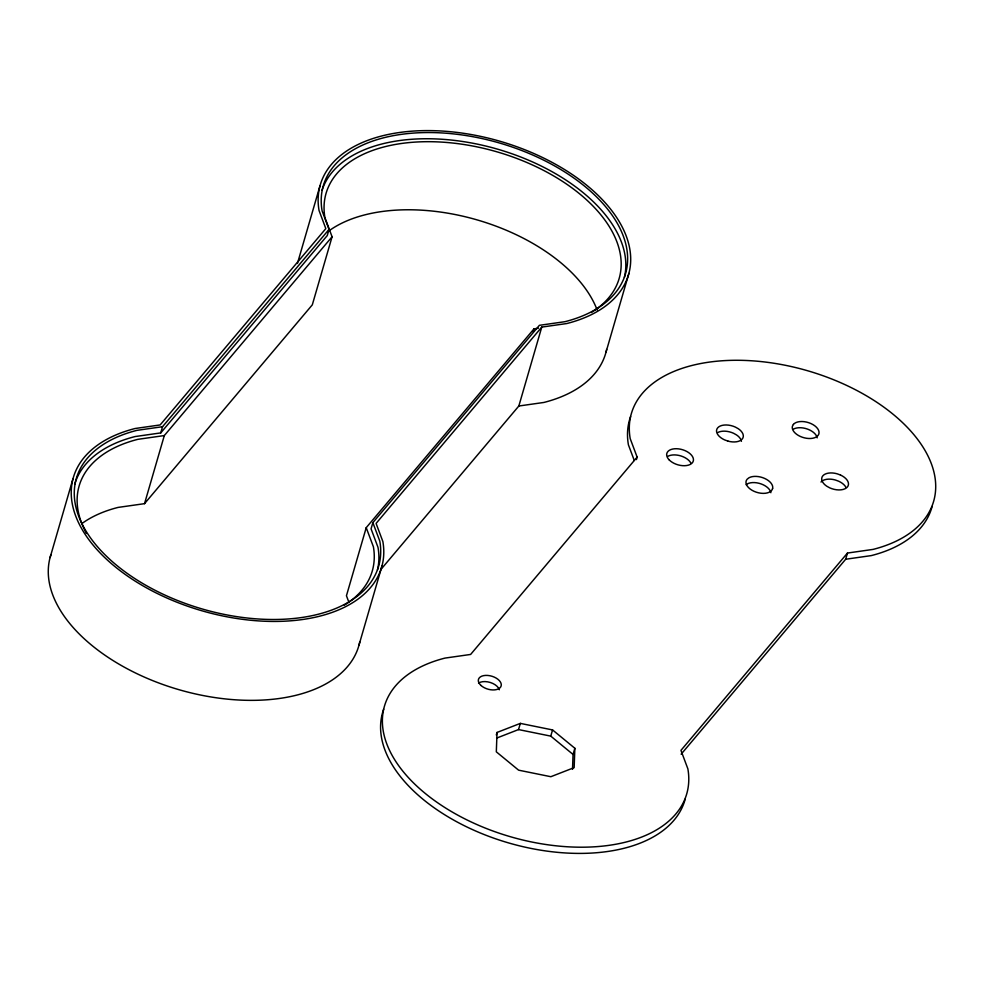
<?xml version="1.0" encoding="UTF-8"?>
<svg xmlns="http://www.w3.org/2000/svg" width="984" height="984" viewBox="0 0 984 984"><rect width="100%" height="100%" fill="white"/><g stroke="black" fill="none" stroke-linecap="round" stroke-linejoin="round"><path stroke-width="1.48" d="M497.031 732.453L496.317 751.837L518.605 770.164L550.843 776.708L574.152 767.631L574.853 748.258L552.565 729.931L520.327 723.388L497.031 732.453L496.305 734.937M572.516 769.353L573.057 754.445L574.853 748.258M50.098 557.534L73.025 478.618M74.686 484.263A157.366 90.257 16.2 0 1 135.128 436.552L160.736 432.911L162.532 426.712L329.05 229.395L322.112 210.908A157.366 90.257 16.2 0 1 536.145 156.567A157.366 90.257 16.2 0 1 564.976 321.682L539.38 325.323L372.862 522.652L371.066 528.838L377.991 547.313A157.366 90.257 16.2 0 1 377.475 569.933M81.992 523.488A152.606 87.527 16.2 0 1 118.092 507.412L144.525 503.66L164.316 435.568L332.088 236.75L324.929 217.673A152.606 87.527 16.2 0 1 512.037 156.702A152.606 87.527 16.2 0 1 591.249 312.531M297.439 263.466L319.948 186.013M329.05 229.395L327.254 235.582L160.736 432.911M332.088 236.75L312.309 304.843L144.525 503.66M538.408 328.226L534.005 328.853L366.22 527.67L346.442 595.75L348.496 601.199M359.037 644.938L381.964 566.021M533.156 331.743L534.005 328.853M380.771 569.625L518.839 406.011L541.766 327.094L566.809 323.539A160.54 92.09 16.2 0 0 537.387 155.091A160.54 92.09 16.2 0 0 319.05 210.527L325.827 228.608L160.146 424.94L135.103 428.507A160.54 92.09 16.2 0 0 164.525 596.944A160.54 92.09 16.2 0 0 382.862 541.507L376.085 523.427L541.766 327.094M605.959 352.346L628.887 273.429M496.6 738.111L518.531 729.574L520.327 723.388M573.057 754.445L550.757 736.118L552.565 729.931M636.427 459.589L637.14 457.117L630.203 438.643A157.366 90.257 16.2 0 1 844.235 384.301A157.366 90.257 16.2 0 1 873.066 549.404L847.47 553.045L680.953 750.374L687.877 768.861A157.366 90.257 16.2 0 1 473.858 823.19A157.366 90.257 16.2 0 1 445.014 658.087L470.623 654.446L637.14 457.117M681.137 754.211L845.674 559.244L847.47 553.045M746.192 484.743L747.102 484.005A13.764 7.897 16.2 0 1 761.309 483.993A13.764 7.897 16.2 0 1 770.878 492.713M162.532 426.712L136.924 430.352A157.366 90.257 16.2 0 0 165.767 595.468A157.366 90.257 16.2 0 0 379.799 541.126L372.862 522.652M164.316 435.568L137.871 439.331A152.606 87.527 16.2 0 0 86.457 533.463M518.839 406.011L543.881 402.456A160.54 92.09 16.2 0 0 606.648 349.431M845.674 559.244L871.27 555.603A157.366 90.257 16.2 0 0 932.119 506.477M518.531 729.574L550.757 736.118M634.274 460.463L628.407 444.829A157.366 90.257 16.2 0 1 630.609 416.589M366.22 527.67L373.391 546.747A152.606 87.527 16.2 0 1 344.338 605.135M685.208 799.082A157.366 90.257 16.2 0 1 506.76 842.378A157.366 90.257 16.2 0 1 383.686 709.193M717.668 432.591A13.764 7.897 16.2 0 1 733.523 433.255L736.512 434.916A13.764 7.897 16.2 0 1 741.444 441.299M821.013 482.025A13.764 7.897 16.2 0 1 835.33 479.995L838.688 481.225A13.764 7.897 16.2 0 1 845.785 487.055M793.399 429.147A13.764 7.897 16.2 0 1 807.606 429.135A13.764 7.897 16.2 0 1 817.175 437.855M667.804 456.342A13.764 7.897 16.2 0 1 690.756 462.837M478.556 683.105A11.808 6.765 16.2 0 1 490.438 682.527A11.808 6.765 16.2 0 1 499.306 689.759M359.738 642.035A160.54 92.09 16.2 0 1 180.761 690.202A160.54 92.09 16.2 0 1 50.947 554.656M328.914 230.896A152.606 87.527 16.2 0 1 478.298 220.244A152.606 87.527 16.2 0 1 597.153 310.022M322.039 190.256A157.366 90.257 16.2 0 1 497.178 149.051A157.366 90.257 16.2 0 1 624.397 277.328M793.387 424.424L792.403 426.269A13.764 7.897 16.2 0 0 800.25 436.416A13.764 7.897 16.2 0 0 816.105 437.081L817.925 435.617A13.764 7.897 16.2 0 0 811.05 423.612A13.764 7.897 16.2 0 0 793.387 424.424M772.6 488.63L771.628 490.475A13.764 7.897 16.2 0 1 753.953 491.274A13.764 7.897 16.2 0 1 747.09 479.282L748.898 477.818A13.764 7.897 16.2 0 1 764.752 478.482A13.764 7.897 16.2 0 1 772.6 488.63M840.484 475.026L837.126 473.796A13.764 7.897 16.2 0 0 822.821 475.838A13.764 7.897 16.2 0 0 826.695 486.17L829.684 487.83A13.764 7.897 16.2 0 0 847.359 487.031A13.764 7.897 16.2 0 0 840.484 475.026M727.877 441.09L724.519 439.86A13.764 7.897 16.2 0 1 717.656 427.868A13.764 7.897 16.2 0 1 735.319 427.068L738.308 428.729A13.764 7.897 16.2 0 1 742.194 439.061A13.764 7.897 16.2 0 1 727.877 441.09M669.243 459.958A13.764 7.897 16.2 0 0 692.33 462.812A13.764 7.897 16.2 0 0 678.603 448.876A13.764 7.897 16.2 0 0 669.243 459.958M481.041 685.504A11.808 6.765 16.2 0 0 500.622 687.066A11.808 6.765 16.2 0 0 487.757 675.442A11.808 6.765 16.2 0 0 481.041 685.504"/></g></svg>
